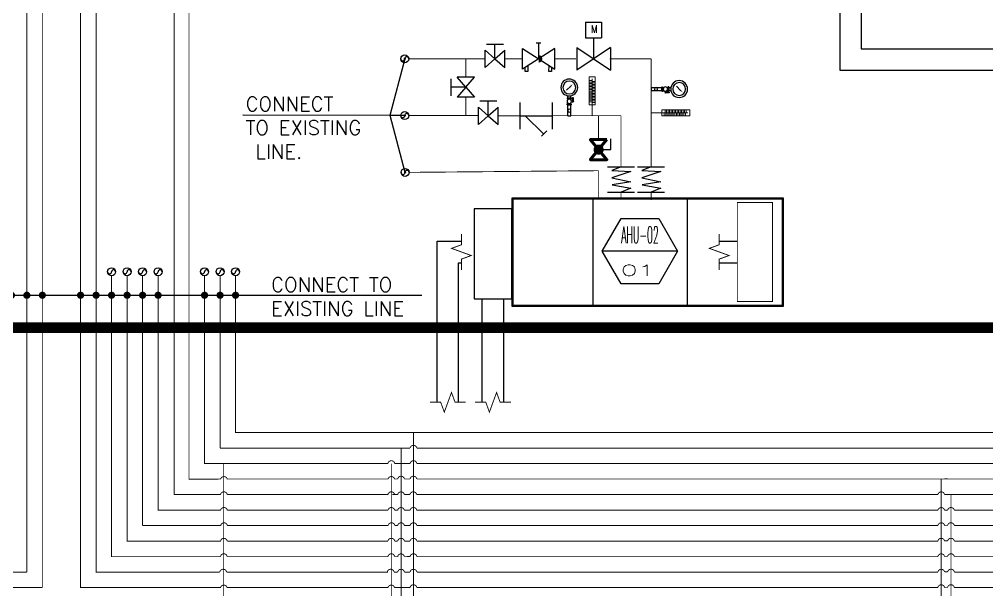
# Model space of a CAD drawing. Header units: inches. Extents: x -24112 to -17439, y -10663 to -8397.
# Drawn here: x -22517 to -21438, y -9744 to -9108 of the extents above; entities that cross this region are included whole.
import ezdxf
from ezdxf.enums import TextEntityAlignment as Align
from ezdxf.lldxf.tags import DXFTag

# ---------------------------------------------------------------- set-up
doc = ezdxf.new("R2010")
doc.units = ezdxf.units.IN
doc.header["$LTSCALE"] = 300
doc.header["$MEASUREMENT"] = 0
doc.linetypes.add('CONTINUÏUS', pattern=[0])
doc.linetypes.add('HIDDEN', pattern=[0.375, 0.25, -0.125])
doc.layers.get('0').update_dxf_attribs({"linetype": 'CONTINUOUS'})
for name, color, linetype in [('ARR', 8, 'CONTINUOUS'), ('ch.w.ret.', 1, 'CONTINUOUS'), ('CHWS', 5, 'CONTINUOUS'), ('DUCT TEXT', 3, 'CONTINUOUS'), ('EAD', 30, 'CONTINUOUS'), ('Equipments', 1, 'CONTINUOUS'), ('M-CHS', 1, 'CONTINUOUS'), ('M-HVAC-DUCT', 160, 'CONTINUOUS'), ('M-TEXT', 3, 'CONTINUOUS'), ('M-UPSTAND', 2, 'CONTINUOUS'), ('NUMBERING', 5, 'CONTINUOUS'), ('P-N2O', 56, 'NO2_PIPE'), ('P-OX NEW', 180, 'OXYGEN_GAS'), ('P-VAC NEW', 211, 'VACCUM_GAS'), ('REF.PIPE', 5, 'CONTINUOUS'), ('SA-LEADER', 30, 'CONTINUOUS'), ('SA-MA', 60, 'CONTINUOUS'), ('Smc_Units', 1, 'CONTINUOUS'), ('T', 2, 'CONTINUOUS'), ('unit', 1, 'CONTINUOUS'), ('VALVE-', 1, 'CONTINUOUS'), ('YH-CHWR', 4, 'CONTINUÏUS'), ('YH-CHWS', 6, 'CONTINUOUS')]:
    doc.layers.add(name, color=color, linetype=linetype)
doc.styles.add('2nd Floor ELEC$0$SMC_DIMMING', font='simplex.shx', dxfattribs={"width": 0.8})
doc.styles.add('ROMANS', font='romans')
doc.styles.add('Smc-1', font='simplex.shx', dxfattribs={"width": 0.8})
tags = doc.linetypes.add('CHLLID_WATER_RETURN', pattern='A,30.7,-5.08,["CHWR",Standard,S=2.54,R=0,X=-2.54,Y=-1.27],-10.46', length=46.24).pattern_tags.tags
tags[6] = DXFTag(74, 10)
tags = doc.linetypes.add('CHLLID_WATER_SUPPLY', pattern='A,30.7,-5.08,["CHWS",Standard,S=2.54,R=0,X=-2.54,Y=-1.27],-10.46', length=46.24).pattern_tags.tags
tags[6] = DXFTag(74, 10)
tags = doc.linetypes.add('CONDENSATE_DRAIN', pattern='A,0.5,-0.2,["CD",Standard,S=0.1,R=0,X=-0.1,Y=-0.05],-0.2', length=0.9).pattern_tags.tags
tags[6] = DXFTag(74, 10)
tags = doc.linetypes.add('COOL_WATER', pattern='A,0.5,-0.2,["CW",Standard,S=0.1,R=0,X=-0.1,Y=-0.05],-0.2', length=0.9).pattern_tags.tags
tags[6] = DXFTag(74, 10)
tags = doc.linetypes.add('HOT_WATER_RETURN', pattern='A,0.5,-0.2,["HWR",Standard,S=0.1,R=0,X=-0.1,Y=-0.05],-0.2', length=0.9).pattern_tags.tags
tags[6] = DXFTag(74, 10)
tags = doc.linetypes.add('HOT_WATER_SUPPLY', pattern='A,0.5,-0.2,["HW",Standard,S=0.1,R=0,X=-0.1,Y=-0.05],-0.2', length=0.9).pattern_tags.tags
tags[6] = DXFTag(74, 10)
tags = doc.linetypes.add('MA_LINE', pattern='A,0.5,-0.2,["MA",Standard,S=0.1,R=0,X=-0.1,Y=-0.05],-0.25', length=0.95).pattern_tags.tags
tags[6] = DXFTag(74, 10)
doc.linetypes.add('NO2_PIPE', pattern='A,0.5,-0.2,["N2O",Standard,S=0.1,R=0,X=-0.1,Y=-0.05],-0.25', length=0.95)
doc.linetypes.add('OXYGEN_GAS', pattern='A,0.5,-0.2,["OX",Standard,S=0.1,R=0,X=-0.1,Y=-0.05],-0.2', length=0.9)
tags = doc.linetypes.add('REFRIGERANT_RETURN', pattern='A,0.5,-0.2,["RR",Standard,S=0.1,R=0,X=-0.1,Y=-0.05],-0.2', length=0.9).pattern_tags.tags
tags[6] = DXFTag(74, 10)
tags = doc.linetypes.add('REFRIGERANT_SUPPLY', pattern='A,0.5,-0.2,["RS",Standard,S=0.1,R=0,X=-0.1,Y=-0.05],-0.2', length=0.9).pattern_tags.tags
tags[6] = DXFTag(74, 10)
doc.linetypes.add('VACCUM_GAS', pattern='A,0.5,-0.2,["VAC",Standard,S=0.1,R=0,X=-0.1,Y=-0.05],-0.25', length=0.95)
doc.dimstyles.new('2nd Floor ELEC$0$SMC_DOT_1-8', dxfattribs={"dimscale": 4, "dimtxt": 2, "dimasz": 0.66, "dimexe": 1.8, "dimexo": 0.625, "dimgap": 0.9, "dimtad": 0, "dimtih": 1, "dimtoh": 1, "dimdec": 0, "dimzin": 0, "dimdsep": 46, "dimlunit": 3, "dimtxsty": '2nd Floor ELEC$0$SMC_DIMMING', "dimcen": 0.09, "dimclrd": 34, "dimclre": 34, "dimclrt": 123, "dimadec": 0, "dimazin": 0, "dimtfac": 1, "dimtdec": 0, "dimtofl": 0, "dimtmove": 0, "dimatfit": 3, "dimldrblk": '2nd Floor ELEC$0$SMC_DOT', "dimfxl": 1, "dimtolj": 1, "dimtzin": 0, "dimarcsym": 0})

# ---------------------------------------------------------------- blocks, each defined once
blk = doc.blocks.new('2nd Floor ELEC$0$SMC_DOT')
at = {"color": 0, "linetype": 'ByBlock', "lineweight": -2}
blk.add_line((-0.5, 0), (-1, 0), dxfattribs=at)
at = {"color": 0, "linetype": 'ByBlock', "const_width": 0.5}
blk.add_lwpolyline([(-0.25, 0, 1), (0.25, 0, 1)], format="xyb", close=True, dxfattribs=at)
blk = doc.blocks.new('flexible')
at = {"layer": 'Smc_Units', "lineweight": -3}
for p, q in [((0, 32), (0, -32)), ((60.4, 32), (60.4, -32)), ((9.1, -23.1), (0, 0)), ((17.2, 21.1), (9.1, -23.1)), ((24.4, -23.1), (17.2, 21.1)), ((33.5, 21.9), (24.4, -23.1)), ((48.8, -23.1), (33.5, 21.9)), ((51.4, 21.9), (48.8, -23.1)), ((60.4, 0), (51.4, 21.9))]:
    blk.add_line(p, q, dxfattribs=at)
blk = doc.blocks.new('gate valve')
at = {"layer": 'Smc_Units', "lineweight": -3}
for p, q in [((-9.5, 16.4), (9.5, 16.4)), ((0, 0), (0, 16.4)), ((-11.1, -9.7), (-11.1, 9.6)), ((0, 0), (-11.1, 9.6)), ((0, 0), (11.1, 9.6)), ((11.1, -9.7), (11.1, 9.6)), ((0, 0), (-11.1, -9.7)), ((0, 0), (11.1, -9.7))]:
    blk.add_line(p, q, dxfattribs=at)
blk = doc.blocks.new('CFRV')
at = {"layer": 'Equipments', "color": 1, "lineweight": -3}
blk.add_line((2.4, 17.5), (-2.7, 17.5), dxfattribs=at)
blk.add_lwpolyline([(-18, -11.4), (-18, 11.4), (18, -11.4), (18, 11.4)], close=True, dxfattribs=at)
at = {"layer": 'Equipments', "color": 1, "lineweight": -3, "ltscale": 0.03}
blk.add_lwpolyline([(0, 17.5), (0, 0), (2.1, 0)], dxfattribs=at)
at = {"layer": 'Equipments', "color": 1, "lineweight": -3}
blk.add_lwpolyline([(0, 2.1, 4.19, 4.19, -1), (0, -2.1, 0, 0, 0)], format="xyseb", dxfattribs=at)
for points in [[(-12.1, -7.6), (-12.1, -14.3), (-15, -14.3), (-15, -9.5)], [(14.6, -9.2), (14.6, -14.3), (11.6, -14.3), (11.7, -7.4)]]:
    blk.add_lwpolyline(points, dxfattribs=at)
blk = doc.blocks.new('A$C5ECF5758')
at = {"color": 1}
for p, q in [((0, 0), (0, 295)), ((0, 295), (254, 295))]:
    blk.add_line(p, q, dxfattribs=at)
at = {"color": 1, "lineweight": 50}
for points in [[(0, 0), (-241, -200), (-241, 200)], [(241, 200), (0, 0), (241, -200)]]:
    blk.add_lwpolyline(points, close=True, dxfattribs=at)
at = {"color": 1, "linetype": 'HIDDEN', "const_width": 121}
blk.add_lwpolyline([(60, 1, 1), (-61, 1, 1)], format="xyb", close=True, dxfattribs=at)
blk = doc.blocks.new('STAINER')
at = {"layer": 'Equipments', "color": 1, "lineweight": -3}
for p, q in [((-14.8, 18), (15.1, 18)), ((0, 18), (0, -18)), ((0, 12), (20.4, -8.4)), ((22.8, -6), (16.8, -12.1)), ((-14.8, -18), (15.1, -18))]:
    blk.add_line(p, q, dxfattribs=at)
blk = doc.blocks.new('A$C60FB6271')
at = {"linetype": 'ByBlock', "lineweight": 20}
for p, q in [((0, 4.35), (-0.29, 4.35)), ((0, 4.16), (-0.29, 4.16)), ((0, 3.98), (-0.29, 3.98)), ((0, 3.79), (-0.29, 3.79)), ((0, 3.6), (-0.29, 3.6)), ((0, 4.26), (0.29, 4.26)), ((0, 4.07), (0.29, 4.07)), ((0, 3.88), (0.29, 3.88)), ((0, 3.7), (0.29, 3.7)), ((0, 3.42), (-0.29, 3.42)), ((0, 3.23), (-0.29, 3.23)), ((0, 3.04), (-0.29, 3.04)), ((0, 2.85), (-0.29, 2.85)), ((0, 2.67), (-0.29, 2.67)), ((0, 2.48), (-0.29, 2.48)), ((0, 3.51), (0.29, 3.51)), ((0, 3.32), (0.29, 3.32)), ((0, 3.14), (0.29, 3.14)), ((0, 2.95), (0.29, 2.95)), ((0, 2.76), (0.29, 2.76)), ((0, 2.57), (0.29, 2.57)), ((0, 2.29), (-0.29, 2.29)), ((0, 2.11), (-0.29, 2.11)), ((0, 1.92), (-0.29, 1.92)), ((0, 1.73), (-0.29, 1.73)), ((0, 2.39), (0.29, 2.39)), ((0, 2.2), (0.29, 2.2)), ((0, 2.01), (0.29, 2.01)), ((0, 1.83), (0.29, 1.83)), ((0, 1.64), (0.29, 1.64))]:
    blk.add_line(p, q, dxfattribs=at)
at = {"layer": 'VALVE-', "lineweight": 20}
blk.add_line((0, 4.58), (0, 0), dxfattribs=at)
blk.add_lwpolyline([(-0.38, 4.82), (0.38, 4.82), (0.38, 1.33), (-0.38, 1.33)], close=True, dxfattribs=at)
blk = doc.blocks.new('PG (PRESSURE GAUGE WITH COCK)')
at = {"layer": 'ARR'}
blk.add_line((-22868.4, -9506.2), (-22863.7, -9501.4), dxfattribs=at)
blk.add_solid([(-22868.8, -9505.8), (-22868, -9506.6), (-22870.8, -9508.6)], dxfattribs=at)
at = {"layer": 'M-CHS', "color": 12}
for p, q in [((-22855.4, -9502.8), (-22857.6, -9502.8)), ((-22854.3, -9502.7), (-22853, -9502.7)), ((-22848.5, -9502.7), (-22849.9, -9502.7)), ((-22835.4, -9502.8), (-22847.4, -9502.8)), ((-22835.4, -9502.8), (-22835.4, -9506.3)), ((-22855.4, -9506.3), (-22857.6, -9506.3)), ((-22854.3, -9506.4), (-22853, -9506.4)), ((-22852.1, -9506.9), (-22852.1, -9508)), ((-22852.1, -9508), (-22850.7, -9508)), ((-22850.7, -9506.9), (-22850.7, -9508)), ((-22848.5, -9506.4), (-22849.9, -9506.4)), ((-22835.4, -9506.3), (-22847.4, -9506.3))]:
    blk.add_line(p, q, dxfattribs=at)
at = {"layer": 'M-CHS', "color": 9}
for p, q in [((-22855.4, -9502.8), (-22855.4, -9506.4)), ((-22855.2, -9502.1), (-22854.5, -9502.1)), ((-22855.2, -9503.4), (-22854.5, -9503.4)), ((-22854.3, -9502.8), (-22854.3, -9506.4)), ((-22848.5, -9502.8), (-22848.5, -9506.4)), ((-22847.6, -9502.1), (-22848.3, -9502.1)), ((-22847.6, -9503.4), (-22848.3, -9503.4)), ((-22847.4, -9502.8), (-22847.4, -9506.4)), ((-22855.5, -9508.2), (-22855.5, -9508.8)), ((-22855.5, -9508.2), (-22851.8, -9508.2)), ((-22855.5, -9508.8), (-22851.8, -9508.8)), ((-22855.2, -9505.7), (-22854.5, -9505.7)), ((-22855.2, -9507), (-22854.5, -9507)), ((-22851.8, -9508), (-22851.8, -9508.8)), ((-22851.8, -9508.8), (-22851, -9508.8)), ((-22851.6, -9508.8), (-22851.6, -9509.2)), ((-22851.6, -9509.2), (-22851.2, -9509.2)), ((-22851.2, -9508.8), (-22851.2, -9509.2)), ((-22851, -9508), (-22851, -9508.8)), ((-22847.6, -9505.7), (-22848.3, -9505.7)), ((-22847.6, -9507), (-22848.3, -9507))]:
    blk.add_line(p, q, dxfattribs=at)
at = {"layer": 'M-CHS', "color": 4}
blk.add_circle((-22866.8, -9504.6), 9.4, dxfattribs=at)
at = {"layer": 'M-CHS', "color": 12}
for centre, radius in [((-22851.4, -9504.6), 2.44), ((-22841, -9504.6), 1.74)]:
    blk.add_circle(centre, radius, dxfattribs=at)
at = {"layer": 'M-CHS', "color": 9}
for centre, radius, start, end in [((-22854.2, -9502.8), 1.16, 147.252, 212.748), ((-22851.6, -9504.6), 3.81, 162.1056, 197.8944), ((-22855.5, -9502.8), 1.16, 327.252, 32.748), ((-22858.1, -9504.6), 3.81, 342.1056, 17.8944), ((-22847.3, -9502.8), 1.16, 147.252, 212.748), ((-22844.7, -9504.6), 3.81, 162.1056, 197.8944), ((-22848.6, -9502.8), 1.16, 327.252, 32.748), ((-22851.2, -9504.6), 3.81, 342.1056, 17.8944), ((-22854.2, -9506.4), 1.16, 147.252, 212.748), ((-22855.5, -9506.4), 1.16, 327.252, 32.748), ((-22847.3, -9506.4), 1.16, 147.252, 212.748), ((-22848.6, -9506.4), 1.16, 327.252, 32.748)]:
    blk.add_arc(centre, radius, start, end, dxfattribs=at)
at = {"layer": 'M-UPSTAND', "color": 12}
blk.add_circle((-22866.8, -9504.6), 7.18, dxfattribs=at)
blk = doc.blocks.new('MV( MOTRIZE VALVE)')
at = {"layer": 'VALVE-'}
for p, q in [((-22980.96, -9539.77), (-22980.96, -9542.98)), ((-22977.75, -9539.77), (-22980.96, -9539.77)), ((-22977.75, -9539.77), (-22977.75, -9542.98)), ((-22977.75, -9542.98), (-22980.96, -9542.98)), ((-22979.35, -9542.98), (-22979.35, -9547.21)), ((-22982.77, -9544.93), (-22975.93, -9549.49)), ((-22982.77, -9544.93), (-22982.77, -9549.49)), ((-22975.93, -9544.93), (-22982.77, -9549.49)), ((-22975.93, -9544.93), (-22975.93, -9549.49))]:
    blk.add_line(p, q, dxfattribs=at)
at = {"layer": 'T', "color": 7, "style": 'ROMANS', "width": 0.8}
blk.add_text('M', height=1.57, dxfattribs=at).set_placement((-22980.17, -9541.96))
blk = doc.blocks.new('EQ_TAG')
at = {"color": 34}
blk.add_line((31.1, 0), (-31.1, 0), dxfattribs=at)
blk.add_lwpolyline([(31.1, 0), (15.55, 26.93), (-15.55, 26.93), (-31.1, 0), (-15.55, -26.93), (15.55, -26.93)], close=True, dxfattribs=at)
blk = doc.blocks.new('AHU')
at = {"layer": 'unit', "ltscale": 0.05}
for p, q in [((-61.3, 60.2), (-61.3, -60.2)), ((44, 60.2), (44, -60.2))]:
    blk.add_line(p, q, dxfattribs=at)
for points in [[(-151.5, -60.2), (151.5, -60.2), (151.5, 60.2), (-151.5, 60.2)], [(-151.5, -60.2), (151.5, -60.2), (151.5, 60.2), (-151.5, 60.2)], [(-150.4, -59.1), (150.4, -59.1), (150.4, 59.1), (-150.4, 59.1)]]:
    blk.add_lwpolyline(points, close=True, dxfattribs=at)

msp = doc.modelspace()

# ---------------------------------------------------------------- linework, layer by layer
at = {"layer": 'ch.w.ret.', "linetype": 'HOT_WATER_SUPPLY', "lineweight": -3, "ltscale": 0.25, "const_width": 1}
for points in [[(-22293.4, -9586.5), (-22293.4, -9394.4)], [(-22105.1, -10349.3), (-22091.5, -10349.3), (-22091.5, -9834.5), (-22091.5, -9834.5), (-22091.5, -9586.5)], [(-20771.6, -9591.8), (-20771.6, -9586.5), (-21505.6, -9586.5)]]:
    msp.add_lwpolyline(points, dxfattribs=at)
at = {"layer": 'ch.w.ret.', "linetype": 'HOT_WATER_SUPPLY', "lineweight": -3, "ltscale": 0.25}
msp.add_lwpolyline([(-22293.4, -9586.5, 1, 1, 0), (-22081.5, -9586.5, 1, 1, -0.829654), (-22073.9, -9586.5, 1, 1, 0), (-21505.6, -9586.5, 0, 0, 0)], format="xyseb", dxfattribs=at)
msp.add_circle((-22293.4, -9389.9), 4.46, dxfattribs=at)
for centre, start, end in [((-22295.6, -9389.9), 180, 0), ((-22291.2, -9389.9), 0, 180)]:
    msp.add_arc(centre, 2.23, start, end, dxfattribs=at)
at = {"layer": 'DUCT TEXT', "color": 253, "lineweight": -3, "const_width": 12}
msp.add_lwpolyline([(-24106.1, -9452.3), (-20121.2, -9452.3)], dxfattribs=at)
at = {"layer": 'EAD', "lineweight": -3}
for p, q in [((-22051.3, -9355.8), (-22024.2, -9355.8)), ((-22051.3, -9535.4), (-22051.3, -9355.8)), ((-21736.7, -9355.8), (-21716.5, -9355.8)), ((-22027.3, -9379.8), (-22024.2, -9379.8)), ((-22027.3, -9535.4), (-22027.3, -9379.8)), ((-21736.7, -9379.8), (-21716.5, -9379.8))]:
    msp.add_line(p, q, dxfattribs=at)
at = {"layer": 'NUMBERING', "lineweight": -3}
for p, q in [((-22001, -9535.4), (-22001, -9420.2)), ((-21977, -9535.4), (-21977, -9420.2))]:
    msp.add_line(p, q, dxfattribs=at)
msp.add_lwpolyline([(-21967.9, -9319.8), (-22010, -9319.8), (-22010, -9420.2), (-21967.9, -9420.2)], close=True, dxfattribs=at)
at = {"layer": 'P-N2O', "ltscale": 0.25, "const_width": 1}
for points in [[(-22292.8, -9655.6), (-22362.5, -9655.6), (-22362.5, -9394.4)], [(-22285.4, -9655.6), (-22106.2, -9655.6)], [(-22098.7, -9655.6), (-22095.3, -9655.6)], [(-22095.7, -9655.6), (-22095.3, -9655.6)], [(-22087.8, -9655.6), (-22081.4, -9655.6)], [(-22084.8, -9655.6), (-22081.4, -9655.6)], [(-22074, -9655.6), (-21492.8, -9655.6)], [(-21492.8, -9655.9), (-21492.8, -9655.6)], [(-21485.3, -9655.6), (-21481.9, -9655.6)], [(-21474.5, -9655.6), (-20840.7, -9655.6)]]:
    msp.add_lwpolyline(points, dxfattribs=at)
for points in [[(-22292.9, -9655.9, -0.829654), (-22285.3, -9655.9, 0.634881)], [(-22106.2, -9655.9, -0.829654), (-22098.6, -9655.9, 0.634881)], [(-22095.3, -9655.9, -0.829654), (-22087.8, -9655.9, 0.634881)], [(-22081.5, -9655.9, -0.829654), (-22073.9, -9655.9, 0.634881)], [(-21492.8, -9655.9, -0.829654), (-21485.3, -9655.9, 0.634881)], [(-21482, -9655.9, -0.829654), (-21474.4, -9655.9, 0.634881)]]:
    msp.add_lwpolyline(points, format="xyb", dxfattribs=at)
at = {"layer": 'P-N2O', "ltscale": 0.25}
msp.add_circle((-22362.5, -9389.9), 4.46, dxfattribs=at)
for centre, start, end in [((-22364.8, -9389.9), 180, 0), ((-22360.3, -9389.9), 0, 180)]:
    msp.add_arc(centre, 2.23, start, end, dxfattribs=at)
at = {"layer": 'P-OX NEW', "ltscale": 0.25, "const_width": 1}
for points in [[(-22293, -9707.5), (-22414.4, -9707.5), (-22414.4, -9394.4)], [(-22285.4, -9707.5), (-22106.2, -9707.5)], [(-22098.6, -9707.5), (-22095.3, -9707.5)], [(-22087.8, -9707.5), (-22081.5, -9707.5)], [(-22084.8, -9707.2), (-22081.4, -9707.2)], [(-22073.9, -9707.5), (-21492.8, -9707.5)], [(-21485.3, -9707.2), (-21481.9, -9707.2)], [(-21474.4, -9707.5), (-20888.6, -9707.5), (-20888.6, -9707.5)]]:
    msp.add_lwpolyline(points, dxfattribs=at)
for points in [[(-22293, -9707.5, -0.829654), (-22285.4, -9707.5, 0.634881)], [(-22106.2, -9707.5, -0.829654), (-22098.6, -9707.5, 0.634881)], [(-22095.3, -9707.5, -0.829654), (-22087.8, -9707.5, 0.634881)], [(-22081.5, -9707.5, -0.829654), (-22073.9, -9707.5, 0.634881)], [(-21492.8, -9707.5, -0.829654), (-21485.3, -9707.5, 0.634881)], [(-21482, -9707.5, -0.829654), (-21474.4, -9707.5, 0.634881)]]:
    msp.add_lwpolyline(points, format="xyb", dxfattribs=at)
at = {"layer": 'P-OX NEW', "ltscale": 0.25}
msp.add_circle((-22414.4, -9389.9), 4.46, dxfattribs=at)
for centre, start, end in [((-22416.6, -9389.9), 180, 0), ((-22412.2, -9389.9), 0, 180)]:
    msp.add_arc(centre, 2.23, start, end, dxfattribs=at)
at = {"layer": 'P-VAC NEW', "ltscale": 0.25, "const_width": 1}
for points in [[(-22379.8, -9672.9), (-22379.8, -9672.9), (-22379.8, -9394.4)], [(-22379.8, -9672.9), (-22292.7, -9672.9)], [(-22285.2, -9672.9), (-22106.2, -9672.9)], [(-22098.4, -9672.9), (-22095.3, -9672.9)], [(-22087.8, -9672.9), (-22081.5, -9672.9)], [(-22073.9, -9672.9), (-21492.8, -9672.9)], [(-21485.3, -9672.6), (-21481.9, -9672.6)], [(-21474.4, -9672.9), (-20858, -9672.9), (-20858, -9672.9)]]:
    msp.add_lwpolyline(points, dxfattribs=at)
for points in [[(-22292.7, -9672.9, -0.829654), (-22285.2, -9672.9, 0.634881)], [(-22106, -9672.9, -0.829654), (-22098.4, -9672.9, 0.634881)], [(-22095.3, -9672.9, -0.829654), (-22087.8, -9672.9, 0.634881)], [(-22081.5, -9672.9, -0.829654), (-22073.9, -9672.9, 0.634881)], [(-21492.8, -9672.9, -0.829654), (-21485.3, -9672.9, 0.634881)], [(-21482, -9672.9, -0.829654), (-21474.4, -9672.9, 0.634881)]]:
    msp.add_lwpolyline(points, format="xyb", dxfattribs=at)
at = {"layer": 'P-VAC NEW', "ltscale": 0.25}
msp.add_circle((-22379.8, -9389.9), 4.46, dxfattribs=at)
for centre, start, end in [((-22382.1, -9389.9), 180, 0), ((-22377.6, -9389.9), 0, 180)]:
    msp.add_arc(centre, 2.23, start, end, dxfattribs=at)
at = {"layer": 'REF.PIPE', "linetype": 'REFRIGERANT_SUPPLY', "ltscale": 0.25}
msp.add_lwpolyline([(-22292.8, -9621, 1, 1, 0), (-22328, -9621.1, 1, 1, 0), (-22328, -8654.9, 1, 1, 0), (-22367.5, -8654.9, 0, 0, 0)], format="xyseb", dxfattribs=at)
at = {"layer": 'REF.PIPE', "linetype": 'REFRIGERANT_RETURN', "ltscale": 0.25}
for points in [[(-22344.6, -9638.3, 1, 1, 0), (-22344.6, -8672.2, 1, 1, 0), (-22322.3, -8672.2, 0, 0, 0)], [(-22292.9, -9638.3, 1, 1, 0), (-22344.9, -9638.3, 1, 1, 0)]]:
    msp.add_lwpolyline(points, format="xyseb", dxfattribs=at)
at = {"layer": 'REF.PIPE', "linetype": 'REFRIGERANT_SUPPLY', "ltscale": 0.25, "const_width": 1}
for points in [[(-22292.9, -9621.4, -0.829654), (-22285.3, -9621.4, 0.634881)], [(-22106.2, -9621.4, -0.829654), (-22098.6, -9621.4, 0.634881)], [(-22095.3, -9621, -0.829654), (-22087.7, -9621, 0.634881)], [(-22081.5, -9621, -0.829654), (-22073.9, -9621, 0.634881)]]:
    msp.add_lwpolyline(points, format="xyb", dxfattribs=at)
for points in [[(-22106.2, -9621), (-22285.4, -9621)], [(-22095.3, -9621), (-22098.7, -9621)], [(-22081.5, -9621), (-22087.7, -9621)], [(-21492.8, -9621), (-22073.9, -9621)], [(-20806.2, -9626.9), (-20806.2, -9621), (-21518, -9621)], [(-21489, -9761.7), (-21489, -9621)], [(-21485.3, -9620.8), (-21481.9, -9620.8)]]:
    msp.add_lwpolyline(points, dxfattribs=at)
at = {"layer": 'REF.PIPE', "linetype": 'REFRIGERANT_RETURN', "ltscale": 0.25, "const_width": 1}
for points in [[(-22292.9, -9638.4, -0.829654), (-22285.3, -9638.4, 0.634881)], [(-22106.2, -9638.4, -0.829654), (-22098.6, -9638.4, 0.634881)], [(-22095.3, -9638.4, -0.829654), (-22087.8, -9638.4, 0.634881)], [(-22081.7, -9638.4, -0.829654), (-22074.1, -9638.4, 0.634881)], [(-21492.8, -9638.4, -0.829654), (-21485.3, -9638.4, 0.634881)]]:
    msp.add_lwpolyline(points, format="xyb", dxfattribs=at)
for points in [[(-22106.2, -9638.3), (-22285.3, -9638.3)], [(-22095.3, -9638.3), (-22101.1, -9638.3)], [(-22095.3, -9638.3), (-22098.6, -9638.3)], [(-22081.7, -9638.3), (-22087.8, -9638.3)], [(-21492.8, -9638.3), (-22074.1, -9638.3)], [(-21492.8, -9638.3), (-21492.8, -9638.4)], [(-20823.5, -9645.6), (-20823.5, -9638.3), (-21485.3, -9638.3)], [(-21478.2, -9761.7), (-21478.2, -9638.3)]]:
    msp.add_lwpolyline(points, dxfattribs=at)
at = {"layer": 'SA-LEADER', "lineweight": -3}
for p, q in [((-21602.2, -9023.9), (-21602.2, -9165.2)), ((-21578.2, -9047.8), (-21578.2, -9141.2)), ((-21578.2, -9141.2), (-21288.9, -9141.2)), ((-21602.2, -9165.2), (-21288.9, -9165.2))]:
    msp.add_line(p, q, dxfattribs=at)
at = {"layer": 'SA-LEADER', "linetype": 'CONDENSATE_DRAIN', "lineweight": -3, "ltscale": 0.25}
msp.add_lwpolyline([(-21871.5, -9307.8, 1, 1, 0), (-21871.5, -9277.2, 1, 1, 0), (-22082.9, -9279.1, 1, 1, 0)], format="xyseb", dxfattribs=at)
at = {"layer": 'SA-LEADER', "lineweight": -3, "const_width": 1}
msp.add_lwpolyline([(-21716.5, -9312.6), (-21677.2, -9312.6), (-21677.2, -9423.1), (-21716.5, -9423.1)], close=True, dxfattribs=at)
at = {"layer": 'SA-LEADER', "color": 2, "linetype": 'Continuous', "lineweight": -3, "const_width": 1}
for points in [[(-22024.2, -9387.8), (-22024.2, -9375.8), (-22013.3, -9371.8), (-22035.2, -9363.8), (-22024.2, -9359.8), (-22024.2, -9347.8)], [(-21736.7, -9387.8), (-21736.7, -9375.8), (-21725.7, -9371.8), (-21747.7, -9363.8), (-21736.7, -9359.8), (-21736.7, -9347.8)], [(-22059.3, -9535.4), (-22047.3, -9535.4), (-22043.3, -9546.4), (-22035.3, -9524.5), (-22031.3, -9535.4), (-22019.3, -9535.4)], [(-22009, -9535.4), (-21997, -9535.4), (-21993, -9546.4), (-21985, -9524.5), (-21981, -9535.4), (-21969, -9535.4)]]:
    msp.add_lwpolyline(points, dxfattribs=at)
at = {"layer": 'SA-LEADER', "color": 11, "linetype": 'HOT_WATER_RETURN', "lineweight": -3, "ltscale": 0.25, "true_color": 0xf27172, "const_width": 1}
for points in [[(-21505.6, -9569.2), (-22276.1, -9569.2), (-22276.1, -9394.4)], [(-22077.7, -9569.2), (-22077.7, -9876.2)], [(-20754.3, -9569.2), (-20754.3, -9569.2), (-21505.6, -9569.2)]]:
    msp.add_lwpolyline(points, dxfattribs=at)
at = {"layer": 'SA-LEADER', "color": 11, "linetype": 'HOT_WATER_RETURN', "lineweight": -3, "ltscale": 0.25, "true_color": 0xf27172}
for centre in [(-22087.4, -9152.5), (-22087.4, -9215.8), (-22087.1, -9279.1), (-22276.1, -9389.9)]:
    msp.add_circle(centre, 4.46, dxfattribs=at)
for centre, start, end in [((-22089.6, -9152.5), 180, 0), ((-22085.2, -9152.5), 0, 180), ((-22085.2, -9152.5), 0, 180), ((-22085.2, -9215.8), 0, 180), ((-22085.2, -9215.8), 0, 180), ((-22089.6, -9215.8), 180, 0), ((-22084.8, -9279.1), 0, 180), ((-22089.3, -9279.1), 180, 0), ((-22278.4, -9389.9), 180, 0), ((-22273.9, -9389.9), 0, 180)]:
    msp.add_arc(centre, 2.23, start, end, dxfattribs=at)
at = {"layer": 'SA-MA', "linetype": 'MA_LINE', "ltscale": 0.25, "const_width": 1}
for points in [[(-22292.9, -9690.2), (-22397.1, -9690.2), (-22397.1, -9394.4)], [(-22285.4, -9690.2), (-22106.2, -9690.2)], [(-22098.6, -9690.2), (-22095.3, -9690.2)], [(-22087.8, -9690.2), (-22081.5, -9690.2)], [(-22073.9, -9690.2), (-21492.8, -9690.2)], [(-21485.3, -9689.9), (-21481.9, -9689.9)], [(-21474.4, -9690.2), (-20871.3, -9690.2), (-20871.3, -9690.2)]]:
    msp.add_lwpolyline(points, dxfattribs=at)
for points in [[(-22292.9, -9690.2, -0.829654), (-22285.4, -9690.2, 0.634881)], [(-22106.2, -9690.2, -0.829654), (-22098.6, -9690.2, 0.634881)], [(-22095.3, -9690.2, -0.829654), (-22087.8, -9690.2, 0.634881)], [(-22081.5, -9690.2, -0.829654), (-22073.9, -9690.2, 0.634881)], [(-21492.8, -9690.2, -0.829654), (-21485.3, -9690.2, 0.634881)], [(-21482, -9690.2, -0.829654), (-21474.4, -9690.2, 0.634881)]]:
    msp.add_lwpolyline(points, format="xyb", dxfattribs=at)
at = {"layer": 'SA-MA', "linetype": 'MA_LINE', "ltscale": 0.25}
msp.add_circle((-22397.1, -9389.9), 4.46, dxfattribs=at)
for centre, start, end in [((-22399.3, -9389.9), 180, 0), ((-22394.9, -9389.9), 0, 180)]:
    msp.add_arc(centre, 2.23, start, end, dxfattribs=at)
at = {"layer": 'YH-CHWR', "linetype": 'CHLLID_WATER_RETURN', "ltscale": 0.009, "const_width": 1}
for points in [[(-22508.9, -9724.7), (-22508.9, -8560.1)], [(-22431.7, -9385.5), (-22431.7, -8631.9)], [(-21997.9, -9152.5), (-22082.9, -9152.5)], [(-22019.4, -9173.1), (-22019.4, -9152.5)], [(-21986.7, -9152.5), (-21986.8, -9152.5)], [(-21956.2, -9152.5), (-21975.7, -9152.5)], [(-21896.5, -9152.5), (-21920.2, -9152.5)], [(-21896.5, -9152.5), (-21920.2, -9152.5)], [(-21812.7, -9152.5), (-21858.9, -9152.5)], [(-21812.7, -9272.8), (-21812.7, -9152.5)], [(-21812.7, -9309.9), (-21812.7, -9301)], [(-22293.7, -9724.7), (-22431.7, -9724.7), (-22431.7, -9385.5)], [(-22508.9, -9724.7), (-22830.2, -9724.7)], [(-22286.1, -9724.7), (-22106.2, -9724.7)], [(-22099.3, -9724.7), (-22095.3, -9724.7)], [(-22087.8, -9724.7), (-22081.5, -9724.7)], [(-22073.9, -9724.7), (-21492.8, -9724.7)], [(-21485.3, -9724.5), (-21481.9, -9724.5)], [(-21474.4, -9724.7), (-20905.9, -9724.7), (-20905.9, -9724.7)]]:
    msp.add_lwpolyline(points, dxfattribs=at)
at = {"layer": 'YH-CHWR', "linetype": 'COOL_WATER', "ltscale": 0.25, "const_width": 1}
for points in [[(-22106.2, -9603.7), (-22310.7, -9603.7), (-22310.7, -9394.4)], [(-22289.4, -9603.7), (-22289.4, -9880.1)], [(-22105.1, -10338.4), (-22102.4, -10338.4), (-22102.4, -9851.8), (-22102.4, -9851.8), (-22102.4, -9603.7)], [(-22081.5, -9603.7), (-22098.6, -9603.7)], [(-21492.8, -9603.7), (-22073.9, -9603.7)], [(-20788.9, -9603.7), (-21492.8, -9603.7)]]:
    msp.add_lwpolyline(points, dxfattribs=at)
for points in [[(-22106.2, -9603.7, -0.829654), (-22098.6, -9603.7, 0.634881)], [(-22081.5, -9603.7, -0.829654), (-22073.9, -9603.7, 0.634881)]]:
    msp.add_lwpolyline(points, format="xyb", dxfattribs=at)
at = {"layer": 'YH-CHWR', "linetype": 'CHLLID_WATER_RETURN', "ltscale": 0.009, "const_width": 1}
for points in [[(-22293.7, -9724.7, -0.829654), (-22286.1, -9724.7, 0.634881)], [(-22106.9, -9724.7, -0.829654), (-22099.3, -9724.7, 0.634881)], [(-22095.3, -9724.7, -0.829654), (-22087.8, -9724.7, 0.634881)], [(-22081.5, -9724.7, -0.829654), (-22073.9, -9724.7, 0.634881)], [(-21492.8, -9724.7, -0.829654), (-21485.3, -9724.7, 0.634881)], [(-21482, -9724.7, -0.829654), (-21474.4, -9724.7, 0.634881)]]:
    msp.add_lwpolyline(points, format="xyb", dxfattribs=at)
at = {"layer": 'YH-CHWR', "linetype": 'COOL_WATER', "ltscale": 0.25}
msp.add_circle((-22310.7, -9389.9), 4.46, dxfattribs=at)
for centre, start, end in [((-22312.9, -9389.9), 180, 0), ((-22308.5, -9389.9), 0, 180)]:
    msp.add_arc(centre, 2.23, start, end, dxfattribs=at)
at = {"layer": 'YH-CHWS', "linetype": 'CHLLID_WATER_SUPPLY', "ltscale": 0.009, "const_width": 1}
for points in [[(-22491.6, -8587.8), (-22491.6, -9742)], [(-22449, -9385.5), (-22449, -8605.1), (-21822.6, -8605.1)], [(-22019.4, -9215.9), (-22019.4, -9195.3)], [(-22082.9, -9215.8), (-22005.2, -9215.8)], [(-21983.1, -9216), (-21959, -9216)], [(-21923.1, -9215.9), (-21886.8, -9215.9)], [(-21923.1, -9215.9), (-21846.2, -9215.9), (-21846.2, -9215.9)], [(-21886.8, -9215.9), (-21869.8, -9215.9)], [(-21871.2, -9242.5), (-21871.2, -9215.9)], [(-21846.2, -9272.8), (-21846.2, -9215.9)], [(-21846.2, -9308.8), (-21846.2, -9301)], [(-22292.9, -9742), (-22449, -9742), (-22449, -9385.5)], [(-22491.6, -9742), (-22830.2, -9742)], [(-22285.5, -9742), (-22106.2, -9742)], [(-22098.7, -9742), (-22095.3, -9742)], [(-22087.8, -9742), (-22081.5, -9742)], [(-22073.9, -9742), (-21492.8, -9742)], [(-21485.3, -9741.7), (-21481.9, -9741.7)], [(-21474.4, -9742), (-20923.2, -9742)]]:
    msp.add_lwpolyline(points, dxfattribs=at)
for points in [[(-22293, -9742.4, -0.829654), (-22285.4, -9742.4, 0.634881)], [(-22106.2, -9742.4, -0.829654), (-22098.6, -9742.4, 0.634881)], [(-22095.3, -9742), (-22087.8, -9742, 0.634881)], [(-22081.5, -9742, -0.829654), (-22073.9, -9742, 0.634881)], [(-21492.8, -9742, -0.829654), (-21485.3, -9742, 0.634881)], [(-21482, -9742, -0.829654), (-21474.4, -9742, 0.634881)]]:
    msp.add_lwpolyline(points, format="xyb", dxfattribs=at)

# ---------------------------------------------------------------- block references
at = {"layer": 'CHWS', "linetype": 'CHLLID_WATER_SUPPLY', "lineweight": -3, "ltscale": 0.03, "xscale": 0.4670622039532719, "yscale": 0.4670622039532719, "zscale": 0.4670622039532719, "rotation": 90.00000000000001}
for p in [(-21846.2, -9301), (-21812.7, -9301)]:
    msp.add_blockref('flexible', p, dxfattribs=at)
at = {"layer": 'Equipments', "color": 1, "lineweight": -3, "xscale": 8.990436914858133, "yscale": 8.990436914858133, "zscale": 8.990436914858133}
msp.add_blockref('A$C60FB6271', (-21878.3, -9215.9), dxfattribs=at)
at = {"layer": 'Equipments', "color": 1, "lineweight": -3, "xscale": 8.990436914858133, "yscale": 8.990436914858133, "zscale": 8.990436914858133, "rotation": 270}
msp.add_blockref('A$C60FB6271', (-21812.7, -9212.6), dxfattribs=at)
at = {"layer": 'Equipments', "color": 1, "lineweight": -3, "ltscale": 20, "xscale": -0.04666666666666666, "yscale": 0.04666666666666666, "zscale": 0.04666666666666666, "rotation": 270}
msp.add_blockref('A$C5ECF5758', (-21871.2, -9253.7), dxfattribs=at)
at = {"layer": 'M-HVAC-DUCT', "lineweight": -3}
msp.add_blockref('AHU', (-21816.5, -9368), dxfattribs=at)
at = {"layer": 'SA-LEADER', "lineweight": -3, "xscale": -5.490283273960598, "yscale": 5.490283273960598, "zscale": 5.490283273960598}
msp.add_blockref('MV( MOTRIZE VALVE)', (-148040, 43264.4), dxfattribs=at)
at = {"layer": 'SA-LEADER', "lineweight": -3}
for name, p in [('gate valve', (-21986.8, -9152.5)), ('CFRV', (-21938.2, -9152.5)), ('gate valve', (-21994.2, -9215.9))]:
    msp.add_blockref(name, p, dxfattribs=at)
at = {"layer": 'SA-LEADER', "lineweight": -3, "rotation": 90.00000000000001}
msp.add_blockref('gate valve', (-22019.4, -9184.2), dxfattribs=at)
at = {"layer": 'SA-LEADER', "lineweight": -3, "xscale": -1, "rotation": 90}
msp.add_blockref('STAINER', (-21941, -9215.9), dxfattribs=at)
at = {"layer": 'Smc_Units', "ltscale": 5}
ref = msp.add_blockref('EQ_TAG', (-21825.1, -9366.9), dxfattribs=dict(at, xscale=-1.350270669291324, yscale=1.350270669291324, zscale=1.350270669291324, rotation=180))
ref.add_attrib('A', '01', dxfattribs={"layer": '0', "lineweight": -3, "height": 12, "style": 'Smc-1', "width": 1.865938}).set_placement((-21827.5, -9388.3), align=Align.MIDDLE_CENTER)
ref.add_attrib('B', 'AHU-02', dxfattribs={"layer": '0', "lineweight": -3, "height": 18.9, "style": 'Smc-1', "width": 0.370226}).set_placement((-21846.1, -9358.2), (-21804.1, -9358.2), align=Align.FIT)
at = {"layer": 'YH-CHWS', "lineweight": -3, "xscale": -1, "rotation": 89.99999999997554}
msp.add_blockref('PG (PRESSURE GAUGE WITH COCK)', (-31408.5, -32051.3), dxfattribs=at)
at = {"layer": 'YH-CHWS', "lineweight": -3, "xscale": -1}
msp.add_blockref('PG (PRESSURE GAUGE WITH COCK)', (-44648.1, 318.4), dxfattribs=at)

# ---------------------------------------------------------------- texts
at = {"layer": 'M-TEXT', "color": 7, "lineweight": -3, "char_height": 16, "attachment_point": 1, "style": 'ROMANS'}
for s, insert, width in [('CONNECT TO EXISTING  LINE. ', (-22264.9, -9194.7), 145.388), ('CONNECT TO EXISTING LINE', (-22236.4, -9396.2), 164.247)]:
    msp.add_mtext(s, dxfattribs=dict(at, insert=insert, width=width))

# ---------------------------------------------------------------- leaders
at = {"layer": 'SA-LEADER', "lineweight": -3}
for points, override in [([(-22087.4, -9152.5), (-22104.1, -9215.8), (-22268, -9215.3)], {"dimgap": 0.9, "dimtad": 0}), ([(-22087.4, -9215.8), (-22104.1, -9215.8), (-22268, -9215.3)], {"dimgap": 0.9, "dimtad": 0}), ([(-22087.1, -9279.1), (-22103.6, -9215.8), (-22267.5, -9215.3)], {"dimgap": 0.9, "dimtad": 0}), ([(-22664.4, -9416.1), (-22473.2, -9416.1)], {"dimasz": 2, "dimgap": 0.9, "dimtad": 0}), ([(-22647.1, -9416.1), (-22455.9, -9416.1)], {"dimasz": 2, "dimgap": 0.9, "dimtad": 0}), ([(-22629.9, -9416.1), (-22438.7, -9416.1)], {"dimasz": 2, "dimgap": 0.9, "dimtad": 0}), ([(-22578, -9416.1), (-22437.7, -9416.1)], {"dimasz": 2, "dimgap": 0.9, "dimtad": 0}), ([(-22560.7, -9416.1), (-22420.4, -9416.1)], {"dimasz": 2, "dimgap": 0.9, "dimtad": 0}), ([(-22543.4, -9416.1), (-22403.2, -9416.1)], {"dimasz": 2, "dimgap": 0.9, "dimtad": 0}), ([(-22526.1, -9416.1), (-22476.8, -9416.1)], {"dimasz": 2}), ([(-22508.9, -9416.1), (-22407.6, -9416.1)], {"dimasz": 2, "dimgap": 0.9, "dimtad": 0}), ([(-22491.6, -9416.1), (-22403.2, -9416.1)], {"dimasz": 2, "dimgap": 0.9, "dimtad": 0}), ([(-22449, -9416.1), (-22235.2, -9416.1)], {"dimasz": 2, "dimgap": 0.9, "dimtad": 0}), ([(-22431.7, -9416.1), (-22217.9, -9416.1)], {"dimasz": 2, "dimgap": 0.9, "dimtad": 0}), ([(-22414.4, -9416.1), (-22200.6, -9416.1)], {"dimasz": 2, "dimgap": 0.9, "dimtad": 0}), ([(-22397.1, -9416.1), (-22234.3, -9416.1)], {"dimasz": 2, "dimgap": 0.9, "dimtad": 0}), ([(-22379.8, -9416.1), (-22217, -9416.1)], {"dimasz": 2, "dimgap": 0.9, "dimtad": 0}), ([(-22362.5, -9416.1), (-22199.7, -9416.1)], {"dimasz": 2, "dimgap": 0.9, "dimtad": 0}), ([(-22310.7, -9416.1), (-22238.8, -9416.1)], {"dimasz": 2}), ([(-22293.4, -9416.1), (-22169.5, -9416.1)], {"dimasz": 2, "dimgap": 0.9, "dimtad": 0}), ([(-22276.1, -9416.1), (-22068.5, -9416.1)], {"dimasz": 2, "dimgap": 0.9, "dimtad": 0})]:
    msp.add_leader(points, dimstyle='2nd Floor ELEC$0$SMC_DOT_1-8', override=override, dxfattribs=at)

doc.saveas('drawing.dxf')
